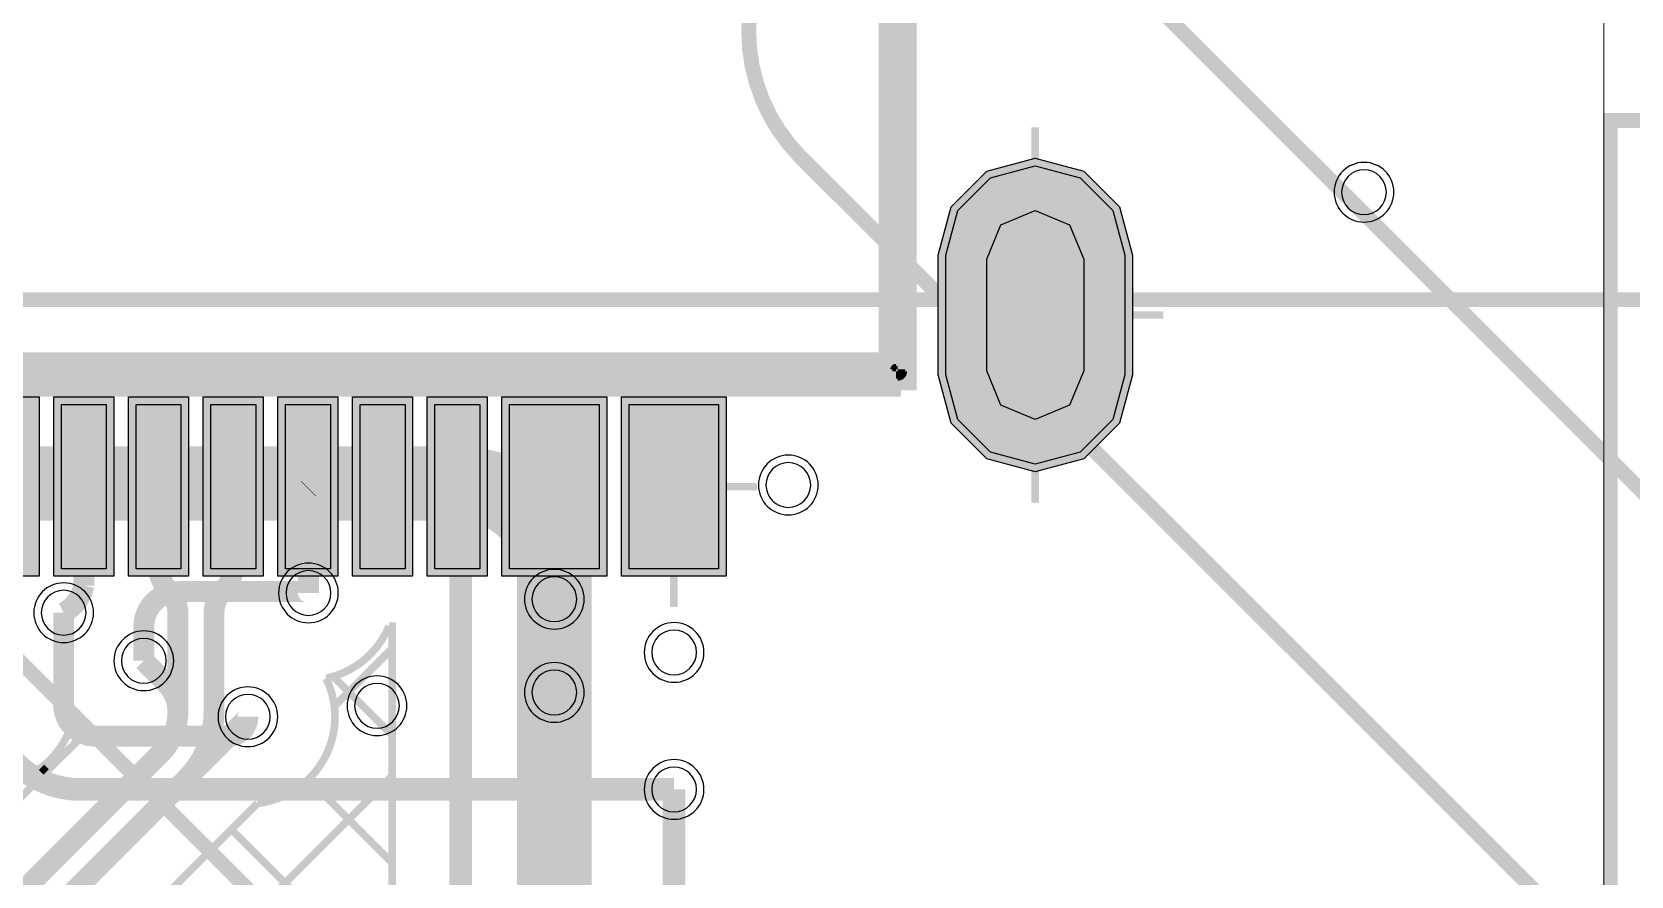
# Model space of a CAD drawing. Header units: millimetres. Extents: x -3 to 238, y -92 to 6.
# Drawn here: x 189.4 to 200.11, y -9.86 to -4.21 of the extents above; entities that cross this region are included whole.
import ezdxf

# ---------------------------------------------------------------- set-up
doc = ezdxf.new("R2010")
doc.units = ezdxf.units.MM
doc.header["$MEASUREMENT"] = 0
for name, color, linetype, true_color in [('Board-Outline-Layer', 7, 'Continuous', 0xff00ff), ('Bottom-Layer', 7, 'Continuous', 0x0000ff), ('Bottom-Paste-Mask-Layer', 7, 'Continuous', 0x800000), ('Bottom-Silkscreen-Layer', 7, 'Continuous', 0x66cc33), ('Bottom-Solder-Mask-Layer', 7, 'Continuous', 0xaa00ff), ('Document-Layer', 7, 'Continuous', 0xffffff), ('Hole-Layer', 7, 'Continuous', 0x222222), ('Multi-Layer', 7, 'Continuous', 0xc0c0c0), ('Top-Layer', 7, 'Continuous', 0xff0000), ('Top-Paste-Mask-Layer', 7, 'Continuous', 0x808080), ('Top-Solder-Mask-Layer', 7, 'Continuous', 0x800080)]:
    doc.layers.add(name, color=color, linetype=linetype, true_color=true_color)

msp = doc.modelspace()

# ---------------------------------------------------------------- hatches: boundary and pattern name
at = {"layer": 'Bottom-Layer'}
for points in [[(196.7193700787402, -6.5030022860045715), (196.63898532101086, -6.803002286004572), (196.4193700787402, -7.0226175282752346), (196.1193700787402, -7.103002286004572), (195.8193700787402, -7.0226175282752346), (195.59975483646954, -6.803002286004572), (195.5193700787402, -6.5030022860045715), (195.5193700787402, -5.703002286004572), (195.59975483646954, -5.403002286004572), (195.8193700787402, -5.183387043733909), (196.1193700787402, -5.103002286004571), (196.4193700787402, -5.183387043733909), (196.63898532101086, -5.403002286004572), (196.7193700787402, -5.703002286004572)], [(189.59944373888752, -7.802964185928373), (189.59944373888752, -6.702964185928374), (189.89944373888753, -6.702964185928374), (189.89944373888753, -7.802964185928373)], [(190.09931673863352, -7.802964185928373), (190.09931673863352, -6.702964185928374), (190.3993167386335, -6.702964185928374), (190.3993167386335, -7.802964185928373)], [(190.59944373888752, -7.802964185928373), (190.59944373888752, -6.702964185928374), (190.89944373888753, -6.702964185928374), (190.89944373888753, -7.802964185928373)], [(191.09931673863352, -7.802964185928373), (191.09931673863352, -6.702964185928374), (191.3993167386335, -6.702964185928374), (191.3993167386335, -7.802964185928373)], [(191.59944373888752, -7.802964185928373), (191.59944373888752, -6.702964185928374), (191.89944373888753, -6.702964185928374), (191.89944373888753, -7.802964185928373)], [(192.09931673863352, -7.802964185928373), (192.09931673863352, -6.702964185928374), (192.39931673863353, -6.702964185928374), (192.39931673863353, -7.802964185928373)], [(192.59938023876052, -7.802964185928372), (192.59938023876052, -6.702964185928372), (193.1993802387605, -6.702964185928372), (193.1993802387605, -7.802964185928372)], [(193.3993802387605, -7.803014986029973), (193.3993802387605, -6.703014986029974), (193.99938023876052, -6.703014986029974), (193.99938023876052, -7.803014986029973)]]:
    msp.add_hatch(color=256, dxfattribs=at).paths.add_polyline_path(points)
at = {"layer": 'Bottom-Paste-Mask-Layer'}
msp.add_hatch(color=256, dxfattribs=at).paths.add_polyline_path([(196.7193700787402, -6.5030022860045715), (196.63898532101086, -6.803002286004572), (196.4193700787402, -7.0226175282752346), (196.1193700787402, -7.103002286004572), (195.8193700787402, -7.0226175282752346), (195.59975483646954, -6.803002286004572), (195.5193700787402, -6.5030022860045715), (195.5193700787402, -5.703002286004572), (195.59975483646954, -5.403002286004572), (195.8193700787402, -5.183387043733909), (196.1193700787402, -5.103002286004571), (196.4193700787402, -5.183387043733909), (196.63898532101086, -5.403002286004572), (196.7193700787402, -5.703002286004572)])
at = {"layer": 'Bottom-Solder-Mask-Layer'}
for points in [[(196.77037084074172, -6.5030022860045715), (196.68315327651655, -6.828502667005334), (196.44487045974094, -7.066785483780919), (196.1193700787402, -7.154003048006095), (195.79386969773944, -7.066785483780919), (195.55558688096383, -6.828502667005334), (195.46836931673866, -6.5030022860045715), (195.46836931673866, -5.703002286004572), (195.55558688096383, -5.377501905003809), (195.79386969773944, -5.1392190882282245), (196.1193700787402, -5.052001524003048), (196.44487045974094, -5.1392190882282245), (196.68315327651655, -5.377501905003809), (196.77037084074172, -5.703002286004572)], [(189.0485166370333, -7.853764287528577), (189.0485166370333, -6.65216408432817), (189.45011684023373, -6.65216408432817), (189.45011684023373, -7.853764287528577)], [(189.5486436372873, -7.853764287528577), (189.5486436372873, -6.65216408432817), (189.95024384048773, -6.65216408432817), (189.95024384048773, -7.853764287528577)], [(190.0485166370333, -7.853764287528577), (190.0485166370333, -6.65216408432817), (190.45011684023373, -6.65216408432817), (190.45011684023373, -7.853764287528577)], [(190.5486436372873, -7.853764287528577), (190.5486436372873, -6.65216408432817), (190.95024384048773, -6.65216408432817), (190.95024384048773, -7.853764287528577)], [(191.0485166370333, -7.853764287528577), (191.0485166370333, -6.65216408432817), (191.45011684023373, -6.65216408432817), (191.45011684023373, -7.853764287528577)], [(191.5486436372873, -7.853764287528577), (191.5486436372873, -6.65216408432817), (191.95024384048773, -6.65216408432817), (191.95024384048773, -7.853764287528577)], [(192.0485166370333, -7.853764287528577), (192.0485166370333, -6.65216408432817), (192.45011684023373, -6.65216408432817), (192.45011684023373, -7.853764287528577)], [(192.54858013716031, -7.853764287528575), (192.54858013716031, -6.652164084328168), (193.2501803403607, -6.652164084328168), (193.2501803403607, -7.853764287528575)], [(193.34858013716033, -7.853815087630177), (193.34858013716033, -6.65221488442977), (194.0501803403607, -6.65221488442977), (194.0501803403607, -7.853815087630177)]]:
    msp.add_hatch(color=256, dxfattribs=at).paths.add_polyline_path(points)
at = {"layer": 'Hole-Layer'}
msp.add_hatch(color=256, dxfattribs=at).paths.add_polyline_path([(196.44431292862592, -6.477983235966472), (196.34912449238718, -6.70778844971506), (196.1193192786386, -6.802976885953772), (195.88951406489002, -6.70778844971506), (195.7943256286513, -6.477983235966472), (195.7943256286513, -5.727970535941071), (195.88951406489002, -5.4981653221924836), (196.1193192786386, -5.4029768859537715), (196.34912449238718, -5.4981653221924836), (196.44431292862592, -5.727970535941071)])
at = {"layer": 'Multi-Layer'}
msp.add_hatch(color=256, dxfattribs=at).paths.add_polyline_path([(196.7193700787402, -6.5030022860045715), (196.63898532101086, -6.803002286004572), (196.4193700787402, -7.0226175282752346), (196.1193700787402, -7.103002286004572), (195.8193700787402, -7.0226175282752346), (195.59975483646954, -6.803002286004572), (195.5193700787402, -6.5030022860045715), (195.5193700787402, -5.703002286004572), (195.59975483646954, -5.403002286004572), (195.8193700787402, -5.183387043733909), (196.1193700787402, -5.103002286004571), (196.4193700787402, -5.183387043733909), (196.63898532101086, -5.403002286004572), (196.7193700787402, -5.703002286004572)])
msp.add_hatch(color=256, dxfattribs=at).paths.add_polyline_path([(196.7193700787402, -6.5030022860045715), (196.63898532101086, -6.803002286004572), (196.4193700787402, -7.0226175282752346), (196.1193700787402, -7.103002286004572), (195.8193700787402, -7.0226175282752346), (195.59975483646954, -6.803002286004572), (195.5193700787402, -6.5030022860045715), (195.5193700787402, -5.703002286004572), (195.59975483646954, -5.403002286004572), (195.8193700787402, -5.183387043733909), (196.1193700787402, -5.103002286004571), (196.4193700787402, -5.183387043733909), (196.63898532101086, -5.403002286004572), (196.7193700787402, -5.703002286004572)])
msp.add_hatch(color=256, dxfattribs=at).paths.add_polyline_path([(196.7193700787402, -6.5030022860045715), (196.63898532101086, -6.803002286004572), (196.4193700787402, -7.0226175282752346), (196.1193700787402, -7.103002286004572), (195.8193700787402, -7.0226175282752346), (195.59975483646954, -6.803002286004572), (195.5193700787402, -6.5030022860045715), (195.5193700787402, -5.703002286004572), (195.59975483646954, -5.403002286004572), (195.8193700787402, -5.183387043733909), (196.1193700787402, -5.103002286004571), (196.4193700787402, -5.183387043733909), (196.63898532101086, -5.403002286004572), (196.7193700787402, -5.703002286004572)])
at = {"layer": 'Top-Layer'}
msp.add_hatch(color=256, dxfattribs=at).paths.add_polyline_path([(196.7193700787402, -6.5030022860045715), (196.63898532101086, -6.803002286004572), (196.4193700787402, -7.0226175282752346), (196.1193700787402, -7.103002286004572), (195.8193700787402, -7.0226175282752346), (195.59975483646954, -6.803002286004572), (195.5193700787402, -6.5030022860045715), (195.5193700787402, -5.703002286004572), (195.59975483646954, -5.403002286004572), (195.8193700787402, -5.183387043733909), (196.1193700787402, -5.103002286004571), (196.4193700787402, -5.183387043733909), (196.63898532101086, -5.403002286004572), (196.7193700787402, -5.703002286004572)])
at = {"layer": 'Top-Paste-Mask-Layer'}
msp.add_hatch(color=256, dxfattribs=at).paths.add_polyline_path([(196.7193700787402, -6.5030022860045715), (196.63898532101086, -6.803002286004572), (196.4193700787402, -7.0226175282752346), (196.1193700787402, -7.103002286004572), (195.8193700787402, -7.0226175282752346), (195.59975483646954, -6.803002286004572), (195.5193700787402, -6.5030022860045715), (195.5193700787402, -5.703002286004572), (195.59975483646954, -5.403002286004572), (195.8193700787402, -5.183387043733909), (196.1193700787402, -5.103002286004571), (196.4193700787402, -5.183387043733909), (196.63898532101086, -5.403002286004572), (196.7193700787402, -5.703002286004572)])
at = {"layer": 'Top-Solder-Mask-Layer'}
msp.add_hatch(color=256, dxfattribs=at).paths.add_polyline_path([(196.77037084074172, -6.5030022860045715), (196.68315327651655, -6.828502667005334), (196.44487045974094, -7.066785483780919), (196.1193700787402, -7.154003048006095), (195.79386969773944, -7.066785483780919), (195.55558688096383, -6.828502667005334), (195.46836931673866, -6.5030022860045715), (195.46836931673866, -5.703002286004572), (195.55558688096383, -5.377501905003809), (195.79386969773944, -5.1392190882282245), (196.1193700787402, -5.052001524003048), (196.44487045974094, -5.1392190882282245), (196.68315327651655, -5.377501905003809), (196.77037084074172, -5.703002286004572)])

# ---------------------------------------------------------------- linework, layer by layer
at = {"layer": 'Board-Outline-Layer', "const_width": 0.25400050800101603}
msp.add_lwpolyline([(196.08739141478287, -0.003027686055371191), (195.19838963677932, -0.003027686055371191), (195.19838963677932, -6.48004064008128), (185.80037084074172, -6.480040640081283), (185.80037084074172, -0.003027686055373898), (184.91136906273817, -0.003027686055372996)], dxfattribs=at)
msp.add_lwpolyline([(196.08739141478287, -0.003027686055371191), (195.19838963677932, -0.003027686055371191), (195.19838963677932, -6.48004064008128), (185.80037084074172, -6.480040640081283), (185.80037084074172, -0.003027686055373898), (184.91136906273817, -0.003027686055372996)], dxfattribs=at)
at = {"layer": 'Board-Outline-Layer', "const_width": 0.1}
msp.add_lwpolyline([(195.21148082296168, -6.48005334010668, -0.414), (195.1987807975616, -6.492753365506731)], format="xyb", dxfattribs=at)
at = {"layer": 'Bottom-Layer'}
for points, const_width in [([(143.97728981457968, -19.800040640081285), (143.97728981457968, -0.19999999999999954, -0.414), (144.17728981457967, 4.793952608236643e-16), (199.72640081280167, 4.793952608236643e-16), (199.7264008128017, 4.793952608236643e-16, -0.414), (199.92640081280172, -0.19999999999999954), (199.92640081280166, -19.800040640081285, -0.414), (199.7264008128017, -20.000040640081288), (199.72640081280167, -20.000040640081288), (144.17728981457967, -20.000040640081288, -0.414)], 0.005080010160020321), ([(191.35906587069962, -9.075195340820951, 0.244), (191.37065673815016, -8.536932232520241, 0.25), (191.79282220936528, -8.18650495300993), (191.81333121666245, -8.186504953009912), (191.81333121666245, -10.455156210312436, -0.414), (191.76286512573023, -10.505622301244605), (189.78104805914043, -10.505622301244605), (190.91179354337137, -9.374876817012199, 0.244)], 0.05080010160020321)]:
    msp.add_lwpolyline(points, format="xyb", close=True, dxfattribs=dict(at, const_width=const_width))
for points, const_width in [([(196.1193700787402, -5.105542291084582), (196.1193700787402, -4.846461772923545)], 0.05080010160020321), ([(196.7168300736602, -6.103002286004572), (196.97591059182122, -6.103002286004572)], 0.05080010160020321), ([(192.8993802387605, -7.252964185928373), (192.8993802387605, -8.00711963423927)], 0.5), ([(196.1193700787402, -7.100462280924561), (196.1193700787402, -7.359542799085598)], 0.05080010160020321), ([(189.7494437388875, -7.916510033020067), (189.7494437388875, -7.252964185928373)], 0.13970027940055882), ([(190.2493167386335, -7.788430276860554), (190.2493167386335, -7.252964185928373)], 0.13970027940055882), ([(190.7494437388875, -7.788430276860554), (190.7494437388875, -7.252964185928373)], 0.13970027940055882), ([(191.2527838455677, -7.267680975361952), (191.2546431292863, -7.265821691643384)], 0.13970027940055882), ([(191.2527838455677, -7.965420370840742), (191.2527838455677, -7.267680975361952)], 0.13970027940055882), ([(192.2728727457455, -10.455156210312422), (192.2728727457455, -7.276520193040388)], 0.15200152400304803), ([(193.9968402336805, -7.2530149860299735), (194.25592075184153, -7.2530149860299735)], 0.05080010160020321), ([(192.8993802387605, -8.00711963423927), (192.8993802387605, -8.63198374396749)], 0.5), ([(193.6993802387605, -7.800474980949963), (193.6993802387605, -8.059555499111001)], 0.05080010160020321), ([(190.37853187706378, -8.76222250444501), (190.37853187706378, -8.100381000762003)], 0.13970027940055882), ([(190.62023114046232, -8.76222250444501), (190.62023114046232, -8.100381000762003)], 0.13970027940055882), ([(190.15038100076205, -8.41982473964948), (190.29774701549405, -8.56719329438659)], 0.13970027940055882), ([(191.4265143294044, -8.72446974525155), (191.81333121666245, -8.337652857993511)], 0.05080010160020321), ([(192.89938531877067, -8.63198882397765), (192.89938531877067, -10.840170180340362)], 0.5), ([(191.41854576253087, -8.524922661927041), (191.81333121666245, -8.919708116058649)], 0.05080010160020321), ([(190.43424180848362, -9.211236982473967), (190.84489458978922, -8.800584201168403)], 0.13970027940055882), ([(187.0766751333503, -12.226990093980188), (190.26333502667006, -9.040327660655324)], 0.13970027940055882), ([(187.24758191516383, -12.397896875793753), (190.43424180848362, -9.211236982473967)], 0.13970027940055882), ([(189.46497900085092, -9.13391303053294), (189.49676872184375, -9.165702751525764)], 0.05080010160020321), ([(190.49954748350666, -10.505622301244589), (191.81333121666245, -9.191838568088793)], 0.05080010160020321), ([(191.25337351971544, -9.21393612920688), (191.81333121666245, -9.7738938261539)], 0.05080010160020321), ([(193.7008940817882, -9.282138684277369), (193.7008940817882, -13.04721107442215)], 0.15200152400304803), ([(190.73596102039852, -9.550709339985264), (191.6908739816579, -10.505622301244633)], 0.05080010160020321)]:
    msp.add_lwpolyline(points, dxfattribs=dict(at, const_width=const_width))
for points in [[(196.7193700787402, -6.5030022860045715), (196.63898532101086, -6.803002286004572), (196.4193700787402, -7.0226175282752346), (196.1193700787402, -7.103002286004572), (195.8193700787402, -7.0226175282752346), (195.59975483646954, -6.803002286004572), (195.5193700787402, -6.5030022860045715), (195.5193700787402, -5.703002286004572), (195.59975483646954, -5.403002286004572), (195.8193700787402, -5.183387043733909), (196.1193700787402, -5.103002286004571), (196.4193700787402, -5.183387043733909), (196.63898532101086, -5.403002286004572), (196.7193700787402, -5.703002286004572)], [(189.59944373888752, -7.802964185928373), (189.59944373888752, -6.702964185928374), (189.89944373888753, -6.702964185928374), (189.89944373888753, -7.802964185928373)], [(190.09931673863352, -7.802964185928373), (190.09931673863352, -6.702964185928374), (190.3993167386335, -6.702964185928374), (190.3993167386335, -7.802964185928373)], [(190.59944373888752, -7.802964185928373), (190.59944373888752, -6.702964185928374), (190.89944373888753, -6.702964185928374), (190.89944373888753, -7.802964185928373)], [(191.09931673863352, -7.802964185928373), (191.09931673863352, -6.702964185928374), (191.3993167386335, -6.702964185928374), (191.3993167386335, -7.802964185928373)], [(191.59944373888752, -7.802964185928373), (191.59944373888752, -6.702964185928374), (191.89944373888753, -6.702964185928374), (191.89944373888753, -7.802964185928373)], [(192.09931673863352, -7.802964185928373), (192.09931673863352, -6.702964185928374), (192.39931673863353, -6.702964185928374), (192.39931673863353, -7.802964185928373)], [(192.59938023876052, -7.802964185928372), (192.59938023876052, -6.702964185928372), (193.1993802387605, -6.702964185928372), (193.1993802387605, -7.802964185928372)], [(193.3993802387605, -7.803014986029973), (193.3993802387605, -6.703014986029974), (193.99938023876052, -6.703014986029974), (193.99938023876052, -7.803014986029973)]]:
    msp.add_lwpolyline(points, close=True, dxfattribs=at)
for points, const_width in [([(191.2546431292863, -7.265821691643384, 0.199), (191.24931673863352, -7.25296418592838)], 0.13970027940055882), ([(192.2728727457455, -7.276520193040388, 0.414), (192.2493167386335, -7.252964185928372)], 0.15200152400304803), ([(190.2493167386335, -7.788430276860554, 0.199), (190.31392430784865, -7.94440690881382)], 0.13970027940055882), ([(190.68483616967234, -7.94440690881382, 0.199), (190.7494437388875, -7.788430276860554)], 0.13970027940055882), ([(189.6136982473965, -8.097698755397513, 0.224), (189.7494437388875, -7.916510033020067)], 0.13970027940055882), ([(190.37853187706378, -8.100381000762003, 0.199), (190.31392430784865, -7.944406908813816)], 0.13970027940055882), ([(190.68483616967234, -7.944406908813816, 0.199), (190.62023114046232, -8.100381000762003)], 0.13970027940055882), ([(190.37853187706378, -8.76222250444501, 0.199), (190.29774701549405, -8.567193294386593)], 0.13970027940055882), ([(189.22762280634836, -9.241862184474508, 0.307), (189.6853462948316, -8.772333674467172, 0.062), (189.78647511615588, -8.875996126296107), (186.7736801462868, -11.888793497586992)], 0.05080010160020321), ([(190.26333502667006, -9.04032766065532, 0.199), (190.37853187706378, -8.76222250444501)], 0.13970027940055882), ([(190.43424180848362, -9.211236982473968, 0.199), (190.62023114046232, -8.76222250444501)], 0.13970027940055882), ([(190.84489458978922, -8.800584201168396, 0.199), (190.84724155448313, -8.794917449834902)], 0.13970027940055882)]:
    msp.add_lwpolyline(points, format="xyb", dxfattribs=dict(at, const_width=const_width))
at = {"layer": 'Bottom-Paste-Mask-Layer'}
msp.add_lwpolyline([(196.7193700787402, -6.5030022860045715), (196.63898532101086, -6.803002286004572), (196.4193700787402, -7.0226175282752346), (196.1193700787402, -7.103002286004572), (195.8193700787402, -7.0226175282752346), (195.59975483646954, -6.803002286004572), (195.5193700787402, -6.5030022860045715), (195.5193700787402, -5.703002286004572), (195.59975483646954, -5.403002286004572), (195.8193700787402, -5.183387043733909), (196.1193700787402, -5.103002286004571), (196.4193700787402, -5.183387043733909), (196.63898532101086, -5.403002286004572), (196.7193700787402, -5.703002286004572)], close=True, dxfattribs=at)
at = {"layer": 'Bottom-Silkscreen-Layer', "const_width": 0.1}
msp.add_lwpolyline([(195.18608077216157, -6.480055880111761, 0.414), (195.1987807975616, -6.467355854711711)], format="xyb", dxfattribs=at)
at = {"layer": 'Bottom-Solder-Mask-Layer'}
for points in [[(196.77037084074172, -6.5030022860045715), (196.68315327651655, -6.828502667005334), (196.44487045974094, -7.066785483780919), (196.1193700787402, -7.154003048006095), (195.79386969773944, -7.066785483780919), (195.55558688096383, -6.828502667005334), (195.46836931673866, -6.5030022860045715), (195.46836931673866, -5.703002286004572), (195.55558688096383, -5.377501905003809), (195.79386969773944, -5.1392190882282245), (196.1193700787402, -5.052001524003048), (196.44487045974094, -5.1392190882282245), (196.68315327651655, -5.377501905003809), (196.77037084074172, -5.703002286004572)], [(189.0485166370333, -7.853764287528577), (189.0485166370333, -6.65216408432817), (189.45011684023373, -6.65216408432817), (189.45011684023373, -7.853764287528577)], [(189.5486436372873, -7.853764287528577), (189.5486436372873, -6.65216408432817), (189.95024384048773, -6.65216408432817), (189.95024384048773, -7.853764287528577)], [(190.0485166370333, -7.853764287528577), (190.0485166370333, -6.65216408432817), (190.45011684023373, -6.65216408432817), (190.45011684023373, -7.853764287528577)], [(190.5486436372873, -7.853764287528577), (190.5486436372873, -6.65216408432817), (190.95024384048773, -6.65216408432817), (190.95024384048773, -7.853764287528577)], [(191.0485166370333, -7.853764287528577), (191.0485166370333, -6.65216408432817), (191.45011684023373, -6.65216408432817), (191.45011684023373, -7.853764287528577)], [(191.5486436372873, -7.853764287528577), (191.5486436372873, -6.65216408432817), (191.95024384048773, -6.65216408432817), (191.95024384048773, -7.853764287528577)], [(192.0485166370333, -7.853764287528577), (192.0485166370333, -6.65216408432817), (192.45011684023373, -6.65216408432817), (192.45011684023373, -7.853764287528577)], [(192.54858013716031, -7.853764287528575), (192.54858013716031, -6.652164084328168), (193.2501803403607, -6.652164084328168), (193.2501803403607, -7.853764287528575)], [(193.34858013716033, -7.853815087630177), (193.34858013716033, -6.65221488442977), (194.0501803403607, -6.65221488442977), (194.0501803403607, -7.853815087630177)]]:
    msp.add_lwpolyline(points, close=True, dxfattribs=at)
at = {"layer": 'Document-Layer', "const_width": 0.1}
for points in [[(63.09939293878589, 0), (185.82978663957329, 0), (185.82978663957329, -6.6000127000254), (195.16980695961394, -6.6000127000254), (195.16980695961394, 0), (225.60036576073153, 0, -0.414), (228.60037338074676, -3.000005080010161), (228.60037338074676, -83.19997459994921, -0.414), (225.60036576073153, -86.19997967995937), (3.0000050800101605, -86.19997967995937, -0.414)], [(69.0994030988062, -6.000012700025401), (209.5003352806706, -6.0000127000254, -0.414), (212.50034036068075, -9.000017780035565), (212.50034036068075, -21.000043180086365, 0.414), (215.50034544069092, -24.000048260096523), (225.60036576073153, -24.000048260096523, 0.414), (228.60037338074676, -21.00004318008637), (228.60037338074676, -3.0000050800101605, 0.414), (225.60036576073153, 0), (63.09939293878589, 0, 0.414)]]:
    msp.add_lwpolyline(points, format="xyb", dxfattribs=at)
for points in [[(184.24895097790196, -3.3514782829565664, 1), (182.55189230378465, -5.048536957073914), (189.6944500889002, -12.191097282194566, 1), (191.39150876301755, -10.494036068072145)], [(196.2489738379477, -3.3514782829565735, 1), (194.55191516383033, -5.048536957073922), (201.69447294894593, -12.191097282194566, 1), (203.39153416306834, -10.494036068072145)], [(223.80036322072647, -4.800010160020322), (223.80036322072647, -81.39996951993905), (4.800010160020322, -81.39996951993905), (4.800010160020322, -4.800010160020322), (11.2992887985776, -4.800010160020322), (11.2992887985776, -9.000017780035561, 0.414), (19.099304038608082, -16.800033020066042), (25.09930911861824, -16.800033020066042, 0.801), (27.78259588519177, -4.800010160020323), (48.41608077216155, -4.800010160020322, 0.801), (51.09937515875032, -16.800040640081285), (57.09938023876048, -16.800033020066042, 0.414), (64.89939547879096, -9.00001778003556), (64.89939547879096, -4.800010160020322), (181.029776479553, -4.800010160020322), (181.029776479553, -11.400022860045722), (199.96981457962917, -11.400022860045722), (199.96981457962917, -4.800010160020322)]]:
    msp.add_lwpolyline(points, format="xyb", close=True, dxfattribs=at)
at = {"layer": 'Hole-Layer'}
for points in [[(198.17039624079248, -5.28001016002032, 1), (198.4703962407925, -5.28001016002032, 1)], [(194.31590551181102, -7.242108204216409, 1), (194.61590551181104, -7.242108204216409, 1)], [(191.1027838455677, -7.965420370840742, 1), (191.40278384556768, -7.965420370840742, 1)], [(192.74938531877066, -8.00711963423927, 1), (193.04938531877067, -8.00711963423927, 1)], [(189.46369824739654, -8.097698755397511, 1), (189.76369824739652, -8.097698755397511, 1)], [(193.5508940817882, -8.364124968249936, 1), (193.8508940817882, -8.364124968249936, 1)], [(190.00038100076205, -8.41982473964948, 1), (190.30038100076203, -8.41982473964948, 1)], [(192.74938531877066, -8.63198882397765, 1), (193.04938531877067, -8.63198882397765, 1)], [(190.69724155448313, -8.794917449834902, 1), (190.99724155448314, -8.794917449834902, 1)], [(191.56186436372877, -8.721130302260606, 1), (191.86186436372876, -8.721130302260606, 1)], [(193.5508940817882, -9.282138684277369, 1), (193.8508940817882, -9.282138684277369, 1)]]:
    msp.add_lwpolyline(points, format="xyb", close=True, dxfattribs=at)
msp.add_lwpolyline([(196.44431292862592, -6.477983235966472), (196.34912449238718, -6.70778844971506), (196.1193192786386, -6.802976885953772), (195.88951406489002, -6.70778844971506), (195.7943256286513, -6.477983235966472), (195.7943256286513, -5.727970535941071), (195.88951406489002, -5.4981653221924836), (196.1193192786386, -5.4029768859537715), (196.34912449238718, -5.4981653221924836), (196.44431292862592, -5.727970535941071)], close=True, dxfattribs=at)
at = {"layer": 'Multi-Layer'}
msp.add_lwpolyline([(196.7193700787402, -6.5030022860045715), (196.63898532101086, -6.803002286004572), (196.4193700787402, -7.0226175282752346), (196.1193700787402, -7.103002286004572), (195.8193700787402, -7.0226175282752346), (195.59975483646954, -6.803002286004572), (195.5193700787402, -6.5030022860045715), (195.5193700787402, -5.703002286004572), (195.59975483646954, -5.403002286004572), (195.8193700787402, -5.183387043733909), (196.1193700787402, -5.103002286004571), (196.4193700787402, -5.183387043733909), (196.63898532101086, -5.403002286004572), (196.7193700787402, -5.703002286004572)], close=True, dxfattribs=at)
msp.add_lwpolyline([(196.7193700787402, -6.5030022860045715), (196.63898532101086, -6.803002286004572), (196.4193700787402, -7.0226175282752346), (196.1193700787402, -7.103002286004572), (195.8193700787402, -7.0226175282752346), (195.59975483646954, -6.803002286004572), (195.5193700787402, -6.5030022860045715), (195.5193700787402, -5.703002286004572), (195.59975483646954, -5.403002286004572), (195.8193700787402, -5.183387043733909), (196.1193700787402, -5.103002286004571), (196.4193700787402, -5.183387043733909), (196.63898532101086, -5.403002286004572), (196.7193700787402, -5.703002286004572)], close=True, dxfattribs=at)
msp.add_lwpolyline([(196.7193700787402, -6.5030022860045715), (196.63898532101086, -6.803002286004572), (196.4193700787402, -7.0226175282752346), (196.1193700787402, -7.103002286004572), (195.8193700787402, -7.0226175282752346), (195.59975483646954, -6.803002286004572), (195.5193700787402, -6.5030022860045715), (195.5193700787402, -5.703002286004572), (195.59975483646954, -5.403002286004572), (195.8193700787402, -5.183387043733909), (196.1193700787402, -5.103002286004571), (196.4193700787402, -5.183387043733909), (196.63898532101086, -5.403002286004572), (196.7193700787402, -5.703002286004572)], close=True, dxfattribs=at)
for points in [[(198.12039624079247, -5.28001016002032, 1), (198.5203962407925, -5.28001016002032, 1)], [(194.26590551181104, -7.242108204216409, 1), (194.66590551181105, -7.242108204216409, 1)], [(191.0527838455677, -7.965420370840742, 1), (191.4527838455677, -7.965420370840742, 1)], [(192.69938531877065, -8.00711963423927, 1), (193.0993853187707, -8.00711963423927, 1)], [(189.41369824739652, -8.097698755397511, 1), (189.81369824739653, -8.097698755397511, 1)], [(189.95038100076204, -8.41982473964948, 1), (190.35038100076204, -8.41982473964948, 1)], [(193.50089408178818, -8.364124968249936, 1), (193.9008940817882, -8.364124968249936, 1)], [(192.69938531877065, -8.63198882397765, 1), (193.0993853187707, -8.63198882397765, 1)], [(191.51186436372876, -8.721130302260606, 1), (191.91186436372877, -8.721130302260606, 1)], [(190.64724155448312, -8.794917449834902, 1), (191.04724155448315, -8.794917449834902, 1)], [(193.50089408178818, -9.282138684277369, 1), (193.9008940817882, -9.282138684277369, 1)]]:
    msp.add_lwpolyline(points, format="xyb", close=True, dxfattribs=at)
at = {"layer": 'Top-Layer', "const_width": 0.005080010160020321}
msp.add_lwpolyline([(143.97728981457968, -19.800040640081285), (143.97728981457968, -0.19999999999999954, -0.414), (144.17728981457967, 4.793952608236643e-16), (199.72640081280167, 4.793952608236643e-16), (199.7264008128017, 4.793952608236643e-16, -0.414), (199.92640081280172, -0.19999999999999954), (199.92640081280166, -19.800040640081285, -0.414), (199.7264008128017, -20.000040640081288), (199.72640081280167, -20.000040640081288), (144.17728981457967, -20.000040640081288, -0.414)], format="xyb", close=True, dxfattribs=at)
at = {"layer": 'Top-Layer'}
msp.add_lwpolyline([(196.7193700787402, -6.5030022860045715), (196.63898532101086, -6.803002286004572), (196.4193700787402, -7.0226175282752346), (196.1193700787402, -7.103002286004572), (195.8193700787402, -7.0226175282752346), (195.59975483646954, -6.803002286004572), (195.5193700787402, -6.5030022860045715), (195.5193700787402, -5.703002286004572), (195.59975483646954, -5.403002286004572), (195.8193700787402, -5.183387043733909), (196.1193700787402, -5.103002286004571), (196.4193700787402, -5.183387043733909), (196.63898532101086, -5.403002286004572), (196.7193700787402, -5.703002286004572)], close=True, dxfattribs=at)
for points, const_width in [([(188.74399034798074, -7.231785623571247), (192.26426466852934, -7.231785623571247)], 0.5), ([(192.8992659385319, -7.866786893573788), (192.8992659385319, -8.013304546609094)], 0.5), ([(192.89938531877067, -8.00711963423927), (192.89938531877067, -8.63198882397765)], 0.5), ([(190.38584455168913, -7.956118872237745), (191.24348234696473, -7.956118872237745)], 0.13970027940055882), ([(189.6136982473965, -8.097698755397511), (189.6136982473965, -8.713995427990858)], 0.13970027940055882), ([(190.15038100076205, -8.41982473964948), (190.15038100076205, -8.191582423164848)], 0.13970027940055882), ([(189.82483616967235, -8.925133350266702), (190.71702565405133, -8.925133350266702)], 0.13970027940055882), ([(189.7228346456693, -9.282138684277369), (193.7008940817882, -9.282138684277369)], 0.15200152400304803)]:
    msp.add_lwpolyline(points, dxfattribs=dict(at, const_width=const_width))
for points, const_width in [([(192.8992659385319, -7.866786893573788, 0.414), (192.26426466852934, -7.231785623571247)], 0.5), ([(190.38584455168913, -7.956118872237745, 0.414), (190.15038100076205, -8.191582423164848)], 0.13970027940055882), ([(191.2527838455677, -7.965420370840742, 0.414), (191.24348234696473, -7.956118872237745)], 0.13970027940055882), ([(189.11082550165102, -8.670129540259083, 0.414), (189.7228346456693, -9.282138684277369)], 0.15200152400304803), ([(189.6136982473965, -8.713995427990858, 0.414), (189.82483616967235, -8.925133350266702)], 0.13970027940055882), ([(190.71702565405133, -8.925133350266702, 0.414), (190.84724155448313, -8.794917449834902)], 0.13970027940055882)]:
    msp.add_lwpolyline(points, format="xyb", dxfattribs=dict(at, const_width=const_width))
at = {"layer": 'Top-Paste-Mask-Layer'}
msp.add_lwpolyline([(196.7193700787402, -6.5030022860045715), (196.63898532101086, -6.803002286004572), (196.4193700787402, -7.0226175282752346), (196.1193700787402, -7.103002286004572), (195.8193700787402, -7.0226175282752346), (195.59975483646954, -6.803002286004572), (195.5193700787402, -6.5030022860045715), (195.5193700787402, -5.703002286004572), (195.59975483646954, -5.403002286004572), (195.8193700787402, -5.183387043733909), (196.1193700787402, -5.103002286004571), (196.4193700787402, -5.183387043733909), (196.63898532101086, -5.403002286004572), (196.7193700787402, -5.703002286004572)], close=True, dxfattribs=at)
at = {"layer": 'Top-Solder-Mask-Layer'}
msp.add_lwpolyline([(196.77037084074172, -6.5030022860045715), (196.68315327651655, -6.828502667005334), (196.44487045974094, -7.066785483780919), (196.1193700787402, -7.154003048006095), (195.79386969773944, -7.066785483780919), (195.55558688096383, -6.828502667005334), (195.46836931673866, -6.5030022860045715), (195.46836931673866, -5.703002286004572), (195.55558688096383, -5.377501905003809), (195.79386969773944, -5.1392190882282245), (196.1193700787402, -5.052001524003048), (196.44487045974094, -5.1392190882282245), (196.68315327651655, -5.377501905003809), (196.77037084074172, -5.703002286004572)], close=True, dxfattribs=at)

doc.saveas('drawing.dxf')
